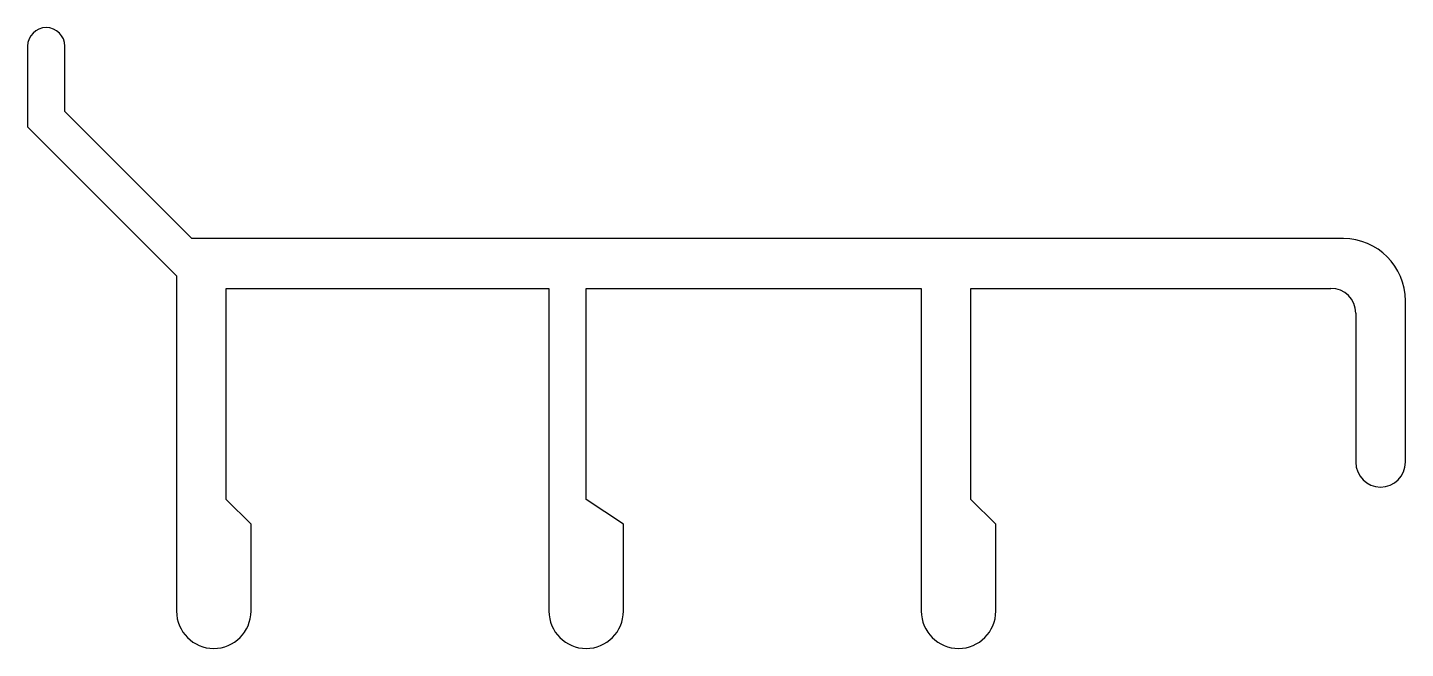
# Model space of a CAD drawing. Extents: x 2189.4 to 2244.9, y 1066.1 to 1091.1.
import ezdxf

# ---------------------------------------------------------------- set-up
doc = ezdxf.new("R2010")
doc.units = 0
doc.layers.get('0').update_dxf_attribs({"linetype": 'CONTINUOUS'})

msp = doc.modelspace()

# ---------------------------------------------------------------- linework, layer by layer
for p, q in [((2189.373, 1090.304), (2189.373, 1087.054)), ((2190.873, 1087.676), (2190.873, 1090.304)), ((2195.994, 1082.554), (2190.873, 1087.676)), ((2189.373, 1087.054), (2195.373, 1081.054)), ((2242.373, 1082.554), (2195.994, 1082.554)), ((2195.373, 1081.054), (2195.373, 1067.554)), ((2197.373, 1072.054), (2197.373, 1080.554)), ((2197.373, 1080.554), (2210.373, 1080.554)), ((2210.373, 1080.554), (2210.373, 1067.554)), ((2211.873, 1080.554), (2225.373, 1080.554)), ((2211.873, 1072.054), (2211.873, 1080.554)), ((2225.373, 1080.554), (2225.373, 1067.554)), ((2227.373, 1072.054), (2227.373, 1080.554)), ((2227.373, 1080.554), (2241.873, 1080.554)), ((2244.873, 1073.554), (2244.873, 1080.054)), ((2242.873, 1079.554), (2242.873, 1073.554)), ((2198.373, 1071.054), (2197.373, 1072.054)), ((2213.373, 1071.054), (2211.873, 1072.054)), ((2228.373, 1071.054), (2227.373, 1072.054)), ((2198.373, 1067.554), (2198.373, 1071.054)), ((2213.373, 1067.554), (2213.373, 1071.054)), ((2228.373, 1067.554), (2228.373, 1071.054))]:
    msp.add_line(p, q)
for centre, radius, start, end in [((2190.123, 1090.304), 0.75, 0, 180), ((2242.373, 1080.054), 2.5, 0, 90), ((2241.873, 1079.554), 1, 0, 90), ((2243.873, 1073.554), 1, 180, 0), ((2196.873, 1067.554), 1.5, 180, 0), ((2211.873, 1067.554), 1.5, 180, 0), ((2226.873, 1067.554), 1.5, 180, 0)]:
    msp.add_arc(centre, radius, start, end)

doc.saveas('drawing.dxf')
